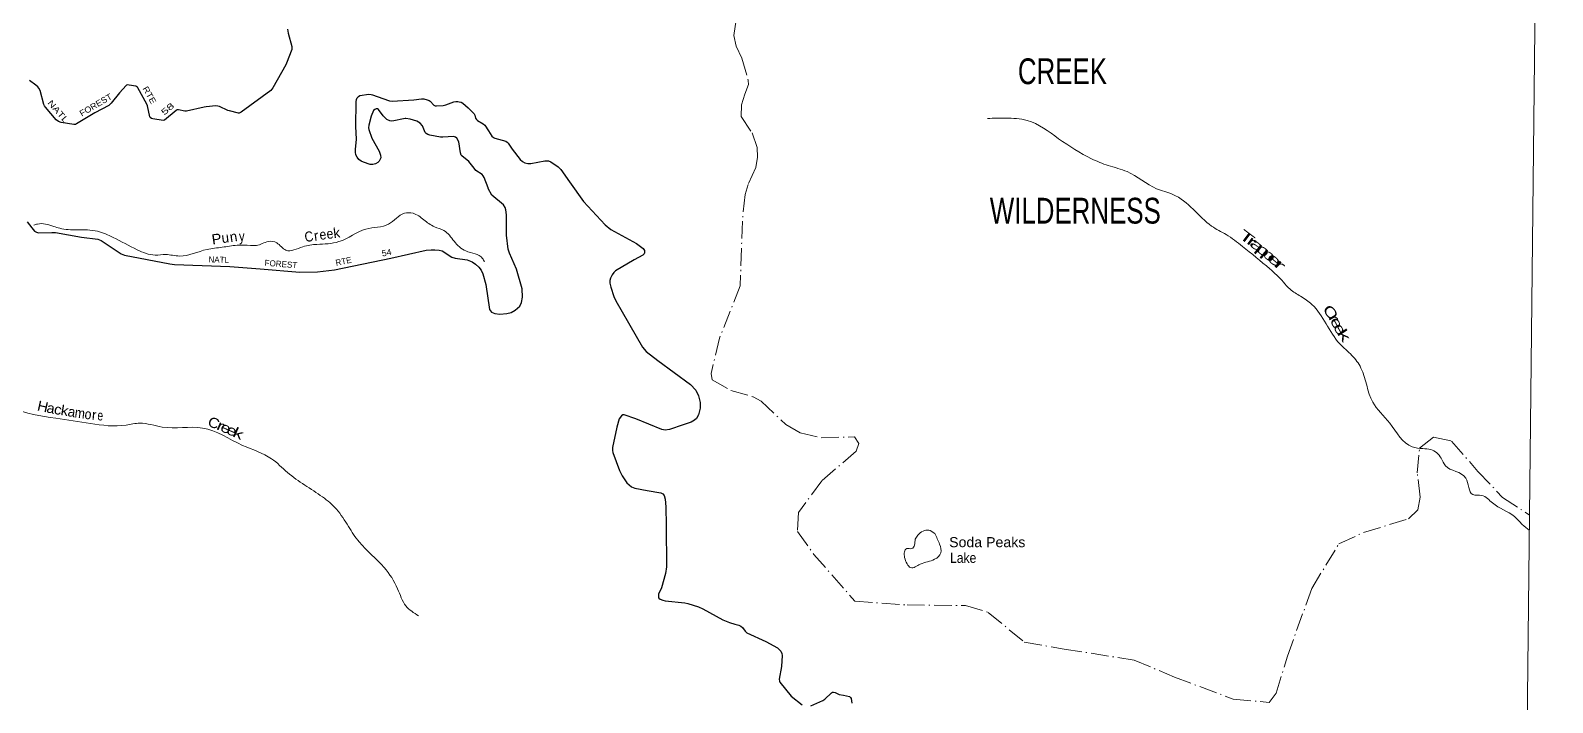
# Model space of a CAD drawing. Header units: feet. Extents: x -481249 to -254670, y -730376 to -544252.
# Drawn here: x -284916 to -254670, y -593101 to -579752 of the extents above; entities that cross this region are included whole.
import ezdxf
from ezdxf.enums import TextEntityAlignment as Align

# ---------------------------------------------------------------- set-up
doc = ezdxf.new("R2010")
doc.units = ezdxf.units.FT
doc.header["$LTSCALE"] = 70
doc.linetypes.add('DOT_DASHED', pattern=[7.7, 5, -1.2, 0.3, -1.2])
for name, color, linetype, lineweight in [('29', 7, 'Continuous', 25), ('39', 7, 'Continuous', 13), ('4', 7, 'Continuous', 13), ('41', 7, 'Continuous', 13), ('44', 7, 'DOT_DASHED', 13)]:
    doc.layers.add(name, color=color, linetype=linetype, lineweight=lineweight)
doc.layers.add('30', color=7, linetype='Continuous')

msp = doc.modelspace()

# ---------------------------------------------------------------- linework, layer by layer
at = {"layer": '29'}
for points in [[(-279805.78, -579729.26), (-279792.55, -579807.55), (-279722.57, -580069.97), (-279721.1, -580097.92), (-279725.46, -580127.61), (-279825.28, -580402.94), (-279841.58, -580435.12), (-280101.33, -580888.42), (-280142.78, -580941.8), (-280731.21, -581376.85), (-280755.82, -581390.81), (-280769.62, -581394.32), (-280781.85, -581394.32), (-280963.63, -581345.15), (-280994.87, -581338.41), (-281160.75, -581261.54), (-281195.09, -581253.32), (-281230.59, -581251.05), (-281425.42, -581271.44), (-281464.57, -581277.26), (-281818.4, -581356.2), (-281846.09, -581357.62), (-281973.55, -581331.41), (-281998.34, -581330.76), (-282022.45, -581338.4), (-282254.14, -581532.56), (-282277.37, -581537.58), (-282485.16, -581509.63), (-282514.1, -581500.47), (-282537.54, -581481.67), (-282546.27, -581464.2), (-282588.18, -581247.55), (-282601.91, -581213.92), (-282779.82, -580894.63), (-282791.6, -580878.91), (-282802.52, -580868.42), (-282819.98, -580859.69), (-282953.12, -580835.23), (-282991.23, -580834.98), (-283005.06, -580838.72), (-283015.54, -580847.46), (-283144.6, -580993.64), (-283309.75, -581196.89), (-283356.72, -581239.78), (-283633.65, -581390.68)], [(-283633.65, -581390.68), (-284002.94, -581609.22), (-284023.9, -581617.96), (-284054.28, -581619.89), (-284308.51, -581583.01), (-284362.06, -581561.42), (-284404.54, -581527.1), (-284620.03, -581277.49), (-284635.89, -581245.81), (-284648.12, -581221.35), (-284725.81, -580943.55), (-284751.14, -580898.65), (-284770.34, -580871.92), (-284808.76, -580836.98), (-284932.07, -580745.27)], [(-275823.64, -582878.44), (-275902.04, -582671.49), (-275920.77, -582638.42), (-275941.72, -582613.96), (-276063.95, -582533.59), (-276100.75, -582487.98), (-276203.77, -582353.22), (-276343.01, -582242.16), (-276355.54, -582226.09), (-276373, -582180.67), (-276406.85, -581961.8), (-276442.85, -581894.13), (-276470.79, -581869.67), (-276510.12, -581859.02), (-276718.73, -581873.16), (-276770.42, -581870.9), (-276980.65, -581831.23), (-277019.06, -581820.75), (-277055.73, -581799.79), (-277071.45, -581775.32), (-277126.95, -581648.14), (-277172.72, -581593.61), (-277236.3, -581555.3), (-277370.03, -581516.74), (-277453.84, -581502.76), (-277473.05, -581502.76), (-277504.14, -581507.15), (-277698.63, -581549.55), (-277736.72, -581553.43), (-277771.63, -581548.19), (-277832.5, -581520.48), (-277908.01, -581449.91), (-277999.08, -581323.24), (-278017.84, -581310.57), (-278046.65, -581310.57), (-278073.71, -581319.31), (-278097.29, -581340.43), (-278146.23, -581453.97), (-278194.2, -581633.8), (-278196.1, -581685.43), (-278194.2, -581717.67), (-278129.69, -581893.85), (-277985.6, -582150.87), (-277961.09, -582229.59), (-277954.1, -582282.01), (-277964.85, -582310.95), (-277989.03, -582350.15), (-278013.47, -582374.61), (-278057.12, -582402.56), (-278115.78, -582413.66), (-278167.13, -582411.3), (-278299.83, -582371.11), (-278347.43, -582345.82), (-278394.12, -582313.46), (-278425.55, -582271.52), (-278451.75, -582220.86), (-278460.13, -582169.01), (-278458.73, -582114.28), (-278434.06, -581909.37), (-278448.08, -581657.4), (-278442.21, -581167.73), (-278435.16, -581123.62), (-278421.19, -581092.17), (-278400.23, -581064.21), (-278369.19, -581046.39), (-278190.7, -581020.53), (-278146.82, -581022.21), (-278119.11, -581027.52), (-277915.27, -581102.05), (-277778.62, -581151.57), (-277725.55, -581157.56), (-277296.72, -581126.75)], [(-277296.72, -581126.75), (-277143.03, -581109.64), (-277100.7, -581112.66), (-277032.16, -581128.85), (-276995.49, -581142.83), (-276972.95, -581157.67), (-276901.2, -581233.69), (-276875.57, -581246.41), (-276845.33, -581247.66), (-276713.39, -581239.73), (-276663.73, -581230.19), (-276504.83, -581167.29), (-276460.57, -581161.83), (-276426.26, -581163.8), (-276394.83, -581169.04), (-276359.91, -581177.78), (-276324.73, -581194.91), (-276215.4, -581291.75), (-276098.87, -581408.41), (-276084.41, -581432.73), (-276072.68, -581494.02), (-276053.08, -581520.93), (-276032.51, -581537.7), (-275919.63, -581603.97), (-275889.33, -581632.05), (-275816.64, -581742.72), (-275748.77, -581848.7), (-275715.64, -581879.46), (-275689.41, -581894.13), (-275472.89, -581948.29), (-275440.13, -581969.65), (-275420.51, -581991.97), (-275345.15, -582108.34), (-275186.66, -582315.51), (-275139.38, -582357.13), (-275093.98, -582378.1), (-275034.61, -582395.57), (-274971.12, -582395.21), (-274695.87, -582339.66), (-274624.43, -582344.06), (-274577.13, -582360.63), (-274426.96, -582461.96), (-274377.56, -582511.96), (-274203.39, -582761.24), (-273926.25, -583151.26), (-273494.54, -583615.11), (-273386.21, -583707.32), (-272875.99, -583985.31), (-272742.65, -584082.33), (-272715.77, -584125.29), (-272712.28, -584167.23), (-272722.75, -584188.19), (-272749.71, -584216.2), (-272918.56, -584306.78), (-273290.24, -584527.14), (-273323.42, -584558.6), (-273359.27, -584605.02), (-273389.77, -584673.91), (-273400.25, -584719.34), (-273400.25, -584768.26), (-273385.22, -584848.67), (-273321.67, -585037.32), (-273283.29, -585121.34), (-272754.19, -586040.21), (-272682.73, -586125.64), (-272452, -586309.4), (-271797.23, -586784.45), (-271694.3, -586896.34), (-271638.89, -587011.6), (-271606.99, -587140.95), (-271608.76, -587251.71), (-271641.91, -587385.55), (-271682.44, -587456.99), (-271718.74, -587493.88), (-271785.1, -587532.32), (-271943.68, -587586.79)], [(-280354.25, -584488.5), (-279561.81, -584550.68), (-279212.17, -584542.83), (-278874.91, -584506.28), (-277756.19, -584275.5), (-277050.38, -584117.33), (-276954.46, -584106.04), (-276877.63, -584106.04), (-276793.82, -584116.52), (-276736.23, -584129.87), (-276545.87, -584252.8), (-276475.15, -584273.91), (-276241.25, -584309.79), (-276137.29, -584347.15), (-276070.93, -584392.58), (-276004.58, -584451.98), (-275958.65, -584515.96), (-275924.26, -584584.77), (-275868.81, -584798.53), (-275791.56, -585294.13), (-275753.06, -585349.15), (-275686.79, -585374.5), (-275589.23, -585386.46), (-275447.57, -585374.51), (-275366.8, -585354.28), (-275285.19, -585308.1), (-275194.39, -585227.73), (-275157.72, -585154.36), (-275136.23, -585052.33), (-275142.91, -584884.38), (-275255.93, -584495.68), (-275397.51, -584174.72), (-275423.12, -584095.57), (-275458.73, -583816.43), (-275453.54, -583412.7), (-275468.52, -583312.83), (-275484.24, -583267.41), (-275518.05, -583218.29), (-275746.68, -583020.55), (-275817.73, -582894.05), (-275823.64, -582878.44)], [(-284983.04, -583553.92), (-284889.16, -583673.92), (-284832.88, -583735.63), (-284794.46, -583760.09), (-284753.8, -583768.96), (-284491.56, -583765.1), (-284420.8, -583767.08), (-283899.82, -583857.85), (-283575.68, -583896.37), (-283510.01, -583920.98), (-283116.46, -584186.41), (-283047.94, -584212.56), (-282149.12, -584389.08), (-282050.64, -584402.55), (-280954.07, -584441.44), (-280354.25, -584488.5)], [(-271943.68, -587586.79), (-272218.13, -587679.08), (-272301.94, -587689.56), (-272366.75, -587679.3), (-272883.45, -587463.23), (-273115.04, -587387.4), (-273141.83, -587389.05), (-273169.76, -587406.52), (-273215.73, -587464.53), (-273267.11, -587634.02), (-273351.36, -588035.51), (-273351.36, -588094.91), (-273343.13, -588135.11), (-273207.85, -588494), (-273157.54, -588598.1), (-273063.25, -588734.38), (-272974.22, -588817.71), (-272909.6, -588846.2), (-272660.56, -588892.21), (-272392.66, -588932.37), (-272347.35, -588958.02), (-272322.9, -588989.47), (-272301.62, -589063.03), (-272288.81, -589215.05), (-272281.74, -589586.89), (-272277.5, -590408.19), (-272297.28, -590540.21), (-272377.58, -590823.39), (-272432.91, -590949.82), (-272437.27, -590972.54), (-272435.06, -591004.82), (-272426.8, -591026.7), (-272401.48, -591047.66), (-272351.71, -591070.38), (-272301.56, -591081.86), (-271909.95, -591119.3), (-271851.59, -591131.49), (-271643.66, -591203.17), (-271556.21, -591239.82), (-271155.58, -591454.95), (-271022.92, -591512.42), (-270922.12, -591546.8), (-270841.32, -591566.58), (-270800.33, -591585.76), (-270767.99, -591610.26), (-270715.6, -591685.39), (-270679.27, -591716.67), (-270304.33, -591889.62), (-270073.14, -592015.42), (-270035.49, -592045.31), (-270007.56, -592082), (-269984.86, -592125.68), (-269980.24, -592164.09), (-269989.97, -592381.88), (-270035.49, -592635.86), (-270028.51, -592677.79), (-270022.49, -592697.44), (-269798.48, -592973.1), (-269581.7, -593148.76)], [(-269405.71, -593168.17), (-269170.68, -593062.14), (-269129.26, -593030.72), (-268996.56, -592904.92), (-268981.71, -592896.17), (-268961.2, -592895.94), (-268925.83, -592903.16), (-268843.48, -592942.87), (-268757.51, -592955.56), (-268641.22, -592983.53), (-268619.74, -592998.65), (-268608.04, -593020.22), (-268596.61, -593110.78)]]:
    msp.add_lwpolyline(points, dxfattribs=at)
at = {"layer": '39'}
for points in [[(-265898.41, -581498.1), (-265537.6, -581494.38), (-265111.46, -581537.94), (-264484.3, -581901.89), (-263829.68, -582300.43), (-263501.26, -582434.53), (-263122.52, -582555.47), (-262539.04, -582894.6), (-262216.3, -583008.55), (-261808.45, -583304.49), (-261445.32, -583637.76), (-261155.55, -583805.28), (-260832.87, -584041.57), (-260291.22, -584484.26), (-260019.14, -584749.75), (-259885.28, -584892.49), (-259677.18, -585030.51), (-259451.45, -585192.9), (-258901.48, -585972.68), (-258656.9, -586205.6), (-258476.78, -586457.45), (-258243.71, -587133.42), (-257906.05, -587550.48), (-257457.11, -588023.63), (-257245.24, -588057.42), (-257087.27, -588078.24), (-256881.68, -588246.29), (-256800.04, -588396.14), (-256393.35, -588641.92), (-256254.58, -588969.26), (-256076.54, -588988.42), (-255864.6, -589136.53), (-255428.26, -589406.9), (-255270.56, -589562.08), (-255134.05, -589678.7)], [(-284848.43, -583619.67), (-284776.88, -583596.89), (-284452.98, -583642.66), (-284335.38, -583680.82), (-283993.18, -583710.87), (-283582.83, -583740.11), (-283274.24, -583861.83), (-282795.42, -584108.87), (-282436.44, -584213.42), (-282229.84, -584203), (-281953.76, -584231.89), (-281406.42, -584101.07), (-281107.07, -584058.16), (-280811.77, -584017.2), (-280545.3, -584021.86), (-280427.09, -584023.92), (-280191.25, -583943.81), (-280023.36, -583970.81), (-279839.44, -584116.43), (-279503.59, -584048.09), (-279222.21, -584000.86), (-278786.39, -583946.31), (-278249.07, -583696.97), (-277798.44, -583596.55), (-277484.19, -583383.43), (-277313.82, -583382.39), (-277099.58, -583512.49), (-276887.47, -583650.58), (-276700.36, -583726.05), (-276497.52, -583938.19), (-276266.29, -584130.76), (-275932.1, -584279), (-275895.22, -584349.85)], [(-286676.12, -585926.33), (-286590.34, -586304.89), (-286508.36, -586434.69), (-286085.51, -586554.4), (-285733.42, -586710.97), (-285532.21, -587019.35), (-285275.24, -587230.42), (-284415.24, -587454.05), (-283725.61, -587560.37), (-283016.65, -587590.81), (-282741.42, -587551.5), (-282301.83, -587629.38), (-281494.5, -587649.52), (-280700.64, -587992.32), (-280125.96, -588259.09), (-279807.9, -588531.4), (-279112.65, -589016.89), (-278836.16, -589258.39), (-278595.52, -589605.56), (-278384.22, -589910.1), (-277885.81, -590420.23), (-277620.38, -590842.04), (-277453.77, -591181.9), (-277206.58, -591378.77)], [(-266947.79, -589745.02), (-267066.88, -589676.75), (-267280.99, -589775.3), (-267332.44, -589854.62), (-267350.5, -589974.64), (-267401.78, -590043.95), (-267503.99, -590044.16), (-267549.15, -590107.56), (-267545.04, -590219.94), (-267497.09, -590347.14), (-267424.18, -590420.62), (-267236.66, -590353.7), (-266948.39, -590254.44), (-266823.97, -590126.25), (-266849.17, -589957.34), (-266895.49, -589852.23), (-266947.79, -589745.02)]]:
    msp.add_spline(points, degree=3, dxfattribs=at)
at = {"layer": '4'}
msp.add_lwpolyline([(-477481.62, -544260.22), (-445653.6, -544895.12), (-413824.72, -545486.23), (-381995.06, -546033.57), (-350164.67, -546537.13), (-318333.63, -546996.89), (-286501.98, -547412.88), (-254669.8, -547785.08), (-256679.15, -730375.58), (-288762.49, -730000.45), (-320845.3, -729581.19), (-352927.49, -729117.79), (-385009.01, -728610.26), (-417089.81, -728058.61), (-449169.81, -727462.83), (-481249.23, -726835.88)], close=True, dxfattribs=at)
msp.add_lwpolyline([(-477481.62, -544260.22), (-445653.6, -544895.12), (-413824.72, -545486.23), (-381995.06, -546033.57), (-350164.67, -546537.13), (-318333.63, -546996.89), (-286501.98, -547412.88), (-254669.8, -547785.08), (-256679.15, -730375.58), (-288762.49, -730000.45), (-320845.3, -729581.19), (-352927.49, -729117.79), (-385009.01, -728610.26), (-417089.81, -728058.61), (-449169.81, -727462.83)], dxfattribs=at)
at = {"layer": '44'}
msp.add_lwpolyline([(-270893.81, -579541.64), (-270941.99, -579853.32), (-270893.81, -580060.75), (-270777.08, -580302.81), (-270653.97, -580743.84), (-270647.56, -580826.23), (-270722.41, -581017.94), (-270788.27, -581230.96), (-270791.76, -581458.3), (-270575.97, -581783.27), (-270476.08, -582075.62), (-270469.82, -582265.81), (-270502.46, -582471.55), (-270656.91, -582813.84), (-270713.52, -583008.26), (-270769.64, -583536.7), (-270810.16, -584825.12), (-271225.86, -585862.84), (-271390.69, -586562.88), (-271372.65, -586693.66), (-270997.23, -586902.79), (-270555.22, -587029.2), (-270395.88, -587112.72), (-269904.72, -587579.97), (-269623.02, -587741.88), (-269203.22, -587840.11), (-268542.07, -587825.78), (-268453.37, -587953.05), (-268510.14, -588108.55), (-269191.16, -588696.43), (-269654.85, -589326.63), (-269673.63, -589700.66), (-269349.78, -590159.01), (-268534.76, -591084.62), (-267497.55, -591163.04), (-266334.46, -591175.4), (-265883.32, -591309.98), (-265166.9, -591902.71), (-264372.68, -592038.48), (-262984.79, -592259.44), (-262183.28, -592594.76), (-261014.14, -593031.11), (-260303.23, -593100.09), (-260159.98, -592917.69), (-259938.37, -592178.58), (-259454.04, -590833.51), (-258913.64, -589945.86), (-258427.07, -589723.09), (-257530.21, -589451.87), (-257347.18, -589270.61), (-257301.92, -589020.37), (-257357.86, -588538.01), (-257313.34, -588047.68), (-257036.02, -587832.5), (-256676.61, -587908.56), (-256152.7, -588508.94), (-255661.81, -589026.07), (-255127.51, -589378.05)], dxfattribs=at)

# ---------------------------------------------------------------- texts
at = {"layer": '30'}
for s, rotation, width, p in [('FOREST', 30.616, 1.1, (-283896.39, -581464.83)), ('RTE', 299.127, 1.15, (-282693.11, -580903.42)), ('NATL', 310.804, 1.3, (-284584.92, -581196.49)), ('58', 39.964, 1.55, (-282258.96, -581445.27)), ('54', 11.656, 1.1, (-277923.71, -584242.77))]:
    msp.add_text(s, height=120, rotation=rotation, dxfattribs=dict(at, width=width)).set_placement(p)
for s, rotation, p in [('NATL', 357.969, (-281380.9, -584357.67)), ('FOREST', 355.514, (-280267.49, -584424.68)), ('RTE', 11.656, (-278840.31, -584427.67))]:
    msp.add_text(s, height=120, rotation=rotation, dxfattribs=at).set_placement(p)
at = {"layer": '41'}
for s, rotation, width, p in [('C', 9.613, 0.9, (-279366.29, -583943.7)), ('e', 6.947, 0.9, (-279094.35, -583903.58)), ('e', 7.322, 0.9, (-278953.79, -583887.16)), ('T', 323.065, 1.9, (-260805.57, -583939.78)), ('P', 8.115, 1.1, (-281203.27, -583989.78)), ('y', 3.028, 0.85, (-280711.51, -583937.42)), ('r', 323.065, 1.9, (-260699.03, -584019.36)), ('a', 321.771, 1.85, (-260602.94, -584095.4)), ('p', 321.771, 1.85, (-260486.04, -584187.48)), ('p', 320.484, 1.9, (-260369.84, -584283.66)), ('e', 318.939, 1.85, (-260260.76, -584378.18)), ('r', 316.452, 2.2, (-260153.41, -584477.28)), ('C', 306.861, 1.5, (-259164.6, -585406.47)), ('r', 301.933, 1.7, (-259094.63, -585512.99)), ('e', 299.769, 1.5, (-259045.33, -585609.99)), ('e', 299.769, 1.5, (-258981.95, -585731.67)), ('k', 303.085, 1.8, (-258896.73, -585860.12)), ('H', 347.461, 1.1, (-284691.58, -587318.06)), ('a', 349.363, 1.05, (-284528.64, -587351.36)), ('c', 349.363, 1.1, (-284387.8, -587377.81)), ('k', 350.362, 1.1, (-284253.51, -587400.37)), ('m', 352.11, 0.9, (-283946.4, -587449)), ('o', 352.11, 0.9, (-283783.38, -587471.6)), ('e', 357.398, 0.75, (-283532.96, -587497.28)), ('C', 338.794, 1.15, (-281308.67, -587638.51)), ('r', 336.382, 1.45, (-281177.18, -587692.12)), ('e', 336.382, 1.3, (-281072.83, -587736.6)), ('e', 336.382, 1.3, (-280951.62, -587789.6)), ('k', 335.464, 1.5, (-280825.57, -587847.35))]:
    msp.add_text(s, height=200, rotation=rotation, dxfattribs=dict(at, width=width)).set_placement(p, align=Align.CENTER)
for s, rotation, p in [('k', 7.322, (-278819.47, -583869.9)), ('u', 7.116, (-281034.17, -583966.76)), ('n', 8.927, (-280867.35, -583944.95)), ('r', 6.947, (-279227.24, -583924.35)), ('a', 350.362, (-284112.99, -587424.23)), ('r', 354.746, (-283657.98, -587486.25))]:
    msp.add_text(s, height=200, rotation=rotation, dxfattribs=at).set_placement(p, align=Align.CENTER)
for s, width, p in [('Soda Peaks', 1.05, (-266660.46, -590015.13)), ('Lake', 0.9, (-266642.15, -590326.28))]:
    msp.add_text(s, height=200, dxfattribs=dict(at, width=width)).set_placement(p)
at = {"layer": '44', "width": 0.75}
for s, p in [('CREEK', (-264408.8, -580818.52)), ('WILDERNESS', (-264153.75, -583588.07))]:
    msp.add_text(s, height=512.4, dxfattribs=at).set_placement(p, align=Align.CENTER)

doc.saveas('drawing.dxf')
